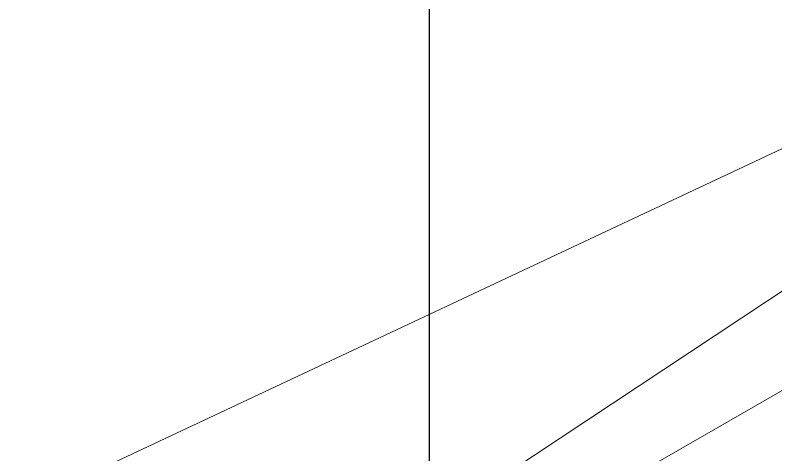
# Model space of a CAD drawing. Header units: inches. Extents: x -12478 to 399182, y -16583 to 525552.
# Drawn here: x 17457 to 18997, y -6672 to -5782 of the extents above; entities that cross this region are included whole.
import ezdxf

# ---------------------------------------------------------------- set-up
doc = ezdxf.new("R2010")
doc.units = ezdxf.units.IN
doc.header["$LTSCALE"] = 1000
doc.header["$MEASUREMENT"] = 0
doc.layers.add('ID-NOTES', color=3, linetype='Continuous', lineweight=0)
doc.layers.add('Layer3', color=3, linetype='Continuous')
doc.styles.add('ZZ-Dim All', font='romans.shx', dxfattribs={"width": 0.8})
doc.dimstyles.new('DIM 0200', dxfattribs={"dimscale": 200, "dimtxt": 1, "dimasz": 0.8, "dimexe": 0.5, "dimexo": 1, "dimgap": 0.4, "dimtad": 1, "dimdec": 0, "dimrnd": 10, "dimdsep": 46, "dimtxsty": 'ZZ-Dim All', "dimblk1": 'ARCHTICK', "dimblk2": 'ARCHTICK', "dimsah": 1, "dimcen": 1, "dimdle": 0.5, "dimclrd": 256, "dimclre": 256, "dimclrt": 256, "dimadec": 0, "dimazin": 2, "dimtfac": 1, "dimtdec": 0, "dimtix": 1, "dimtmove": 2, "dimatfit": 2, "dimfxl": 1, "dimfxlon": 1, "dimtolj": 1, "dimtzin": 0, "dimlwd": -1, "dimlwe": -1, "dimarcsym": 0})

# ---------------------------------------------------------------- blocks, each defined once
blk = doc.blocks.new('_ARCHTICK')
at = {"color": 0, "linetype": 'ByBlock', "const_width": 0.15}
blk.add_lwpolyline([(-0.5, -0.5), (0.5, 0.5)], dxfattribs=at)

msp = doc.modelspace()

# ---------------------------------------------------------------- linework, layer by layer
at = {"layer": 'Layer3'}
msp.add_line((18296.1, -7889.1, 0), (18296.1, -4910.6, 0), dxfattribs=at)

# ---------------------------------------------------------------- leaders
at = {"layer": 'ID-NOTES'}
for points in [[(17086.1, -6955.6, -751.7), (19350.4, -5892.2, -751.7), (20293, -5892.2, -751.7)], [(17638.6, -7248.3, 0), (19327, -6130.7, 0), (20300, -6130.7, 0)], [(18256.1, -6975.6, -751.7), (19350.4, -6345.6, -751.7), (20293, -6345.6, -751.7)]]:
    msp.add_leader(points, dimstyle='DIM 0200', override={"dimasz": 0.2, "dimtad": 0, "dimclrd": 8}, dxfattribs=at)

doc.saveas('drawing.dxf')
